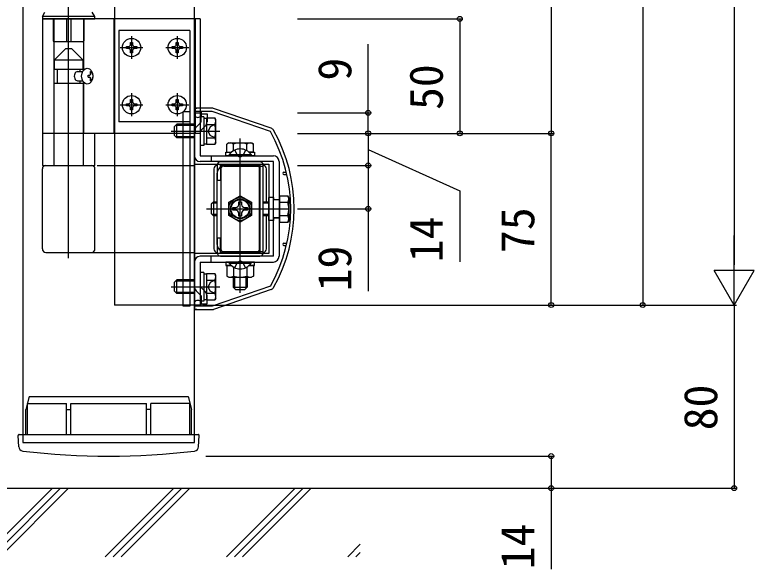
# Model space of a CAD drawing. Units: millimetres, scale not verified. Extents: x -875 to 875, y -1304 to 1298.
# Drawn here: x -622.5 to -299.2, y -175.8 to 66.4 of the extents above; entities that cross this region are included whole.
import ezdxf
from ezdxf.enums import TextEntityAlignment as Align

# ---------------------------------------------------------------- set-up
doc = ezdxf.new("R2010")
doc.units = ezdxf.units.MM
doc.header["$LTSCALE"] = 6
for name, color, linetype in [('0-5_YKK_12', 2, 'Continuous'), ('0-6_YKK_13', 4, 'Continuous'), ('0-8_YKK_D', 6, 'Continuous'), ('0-A_YSS_K', 3, 'Continuous')]:
    doc.layers.add(name, color=color, linetype=linetype)
doc.styles.add('ＭＳ ゴシック', font='')
doc.styles.get('ＭＳ ゴシック').set_extended_font_data('MS Gothic')

msp = doc.modelspace()

# ---------------------------------------------------------------- linework, layer by layer
at = {"layer": '0-5_YKK_12'}
for p, q in [((-619, 187.1), (-619, -120.4)), ((-579, 187.1), (-579, -60.4)), ((-544, -120.4), (-544, 84.1)), ((-544, -60.4), (-579, -60.4)), ((-619, -120.4), (-544, -120.4))]:
    msp.add_line(p, q, dxfattribs=at)
at = {"layer": '0-6_YKK_13'}
for p, q in [((-599, -39.9), (-599, 70.1)), ((-610.5, 65.6), (-609.345, 67.6)), ((-610.5, 65.6), (-610.5, 64.6)), ((-587.5, 65.6), (-610.5, 65.6)), ((-587.5, 65.6), (-588.655, 67.6)), ((-610.5, 64.6), (-610.5, 14.6)), ((-579, 64.6), (-610.5, 64.6)), ((-605.7, 64.6), (-605.7, 55.1)), ((-605.5, 64.6), (-605.5, 14.6)), ((-600, 64.6), (-600, 54.6)), ((-598, 64.6), (-598, 54.6)), ((-592.5, 64.6), (-592.5, 42.232)), ((-592.3, 64.6), (-592.3, 55.1)), ((-579.3, 64.6), (-579.3, 14.6)), ((-546, 59.6), (-577, 59.6)), ((-577, 59.6), (-577, 19.6)), ((-546, 59.6), (-546, 19.6)), ((-571.5, 57.1), (-571.5, 47.1)), ((-551.5, 57.1), (-551.5, 47.1)), ((-592.8, 54.6), (-605.2, 54.6)), ((-576.5, 52.1), (-566.5, 52.1)), ((-556.5, 52.1), (-546.5, 52.1)), ((-605.35, 46.6), (-600.35, 51.6)), ((-597.65, 51.6), (-600.35, 51.6)), ((-592.65, 46.6), (-597.65, 51.6)), ((-572.85, 51.65), (-573.75, 51.65)), ((-552.85, 51.65), (-553.75, 51.65)), ((-604, 42.6), (-604, 36.6)), ((-594, 41.6), (-594, 42.6)), ((-595.111, 41.6), (-592.899, 41.6)), ((-590.522, 40.02), (-589.928, 40.02)), ((-590.522, 39.18), (-589.928, 39.18)), ((-589.502, 41.7), (-588.908, 41.7)), ((-595.111, 37.6), (-592.899, 37.6)), ((-594, 36.6), (-594, 37.6)), ((-592.5, 36.968), (-592.5, 14.6)), ((-589.502, 37.5), (-588.908, 37.5)), ((-571.5, 32.1), (-571.5, 22.1)), ((-551.5, 32.1), (-551.5, 22.1)), ((-576.5, 27.1), (-566.5, 27.1)), ((-572.85, 26.65), (-573.75, 26.65)), ((-556.5, 27.1), (-546.5, 27.1)), ((-552.85, 26.65), (-553.75, 26.65)), ((-544, 25.6), (-543, 25.6)), ((-536.251, 24.1), (-544, 24.1)), ((-544, 4.8), (-544, 23.6)), ((-544, 23.6), (-541.5, 23.6)), ((-541.5, 23.6), (-541.5, 4.8)), ((-541, 24.1), (-541, 22.277)), ((-538.5, 23.1), (-538.5, 19.6)), ((-510.8, 15.366), (-536.251, 24.1)), ((-510.491, 16.846), (-535.683, 25.491)), ((-546, 19.6), (-577, 19.6)), ((-541.5, 21.85), (-541.5, 9.35)), ((-539.9, 21.85), (-541.5, 21.85)), ((-539.9, 21.85), (-539.9, 9.35)), ((-539.9, 21.175), (-538.7, 21.175)), ((-538.7, 21.374), (-535.147, 21.374)), ((-534.7, 20.6), (-535.147, 21.374)), ((-534.7, 10.6), (-534.7, 20.6)), ((-544, 18.06), (-552.24, 18.06)), ((-551.7, 12.6), (-551.7, 18.6)), ((-541.5, 15.564), (-539.232, 17.832)), ((-538.7, 18.487), (-535.147, 18.487)), ((-610.5, 14.6), (-610.5, 0.6)), ((-554.2, 15.6), (-532.948, 15.6)), ((-544, 13.14), (-552.24, 13.14)), ((-539.9, 10.025), (-538.7, 10.025)), ((-538.7, 12.713), (-535.147, 12.713)), ((-534.7, 10.6), (-535.147, 9.826)), ((-529, 10.4), (-529.774, 9.953)), ((-529.774, 6.4), (-529.774, 9.953)), ((-529, 10.4), (-519, 10.4)), ((-526.887, 7.027), (-526.887, 9.953)), ((-524, -55.1), (-524, 12.4)), ((-521.113, 7.027), (-521.113, 9.953)), ((-519, 10.4), (-518.226, 9.953)), ((-518.226, 6.4), (-518.226, 9.953)), ((-539.9, 9.35), (-541.5, 9.35)), ((-541.5, 4.8), (-509.5, 4.8)), ((-536.62, 4.8), (-536.62, 2.3)), ((-528.75, 5.309), (-528.75, 4.8)), ((-528.75, 4.8), (-519.25, 4.8)), ((-518.226, 6.4), (-520.231, 6.4)), ((-586.5, 0.6), (-544, 0.6)), ((-544, 1.1), (-511.5, 1.1)), ((-509.5, 2.3), (-541.5, 2.3)), ((-534.1, 0.7), (-534.1, -5.8)), ((-515.4, 2.2), (-532.6, 2.2)), ((-532.6, 0.7), (-515.4, 0.7)), ((-532.6, -0.202), (-532.6, 0.7)), ((-515.4, 0.6), (-532.6, 0.6)), ((-531.1, 0.2), (-513.9, 0.2)), ((-515.4, 0.7), (-515.4, 0.2)), ((-513.9, -37.5), (-513.9, 0.7)), ((-509.5, -39.1), (-509.5, 2.3)), ((-507, 2.3), (-507, -39.1)), ((-610.5, -35.9), (-610.5, -0.9)), ((-587.5, -35.9), (-587.5, -0.9)), ((-535.5, -0.9), (-535.5, -15.4)), ((-534.1, -34), (-534.1, -2.8)), ((-532.6, -0.202), (-532.6, -5.8)), ((-532.5, -0.9), (-532.5, -35.9)), ((-515.5, -35.9), (-515.5, -0.9)), ((-512.5, -15.4), (-512.5, -0.9)), ((-504.9, -2.4), (-503.795, -2.4)), ((-534.1, -5.8), (-532.6, -5.8)), ((-504.9, -3.4), (-503.563, -3.4)), ((-529, -15.513), (-524, -12.626)), ((-524, -12.626), (-519, -15.513)), ((-502.7, -13.4), (-503.147, -12.626)), ((-534.1, -15.94), (-536.24, -15.94)), ((-535.7, -15.4), (-535.7, -21.4)), ((-529, -21.287), (-529, -15.513)), ((-524.6, -15.25), (-523.4, -15.25)), ((-524.6, -16.487), (-524.6, -15.25)), ((-523.4, -15.25), (-523.4, -16.487)), ((-511.5, -15.4), (-513.9, -15.4)), ((-511.5, -15.94), (-513.9, -15.94)), ((-511.5, -23.4), (-511.5, -13.4)), ((-509.5, -13.4), (-511.5, -13.4)), ((-509.5, -13.4), (-509.5, -14.5)), ((-507, -14.4), (-509.5, -14.4)), ((-506.7, -22.3), (-506.7, -14.5)), ((-506.7, -15.513), (-503.147, -15.513)), ((-502.7, -13.4), (-502.7, -23.4)), ((-538.7, -18.4), (-502.7, -18.4)), ((-527.15, -19), (-527.15, -17.8)), ((-527.15, -17.8), (-525.912, -17.8)), ((-525.912, -19), (-527.15, -19)), ((-522.087, -17.8), (-520.85, -17.8)), ((-520.85, -19), (-522.087, -19)), ((-520.85, -17.8), (-520.85, -19)), ((-534.1, -20.86), (-536.24, -20.86)), ((-535.5, -21.4), (-535.5, -35.9)), ((-524.6, -21.55), (-524.6, -20.312)), ((-523.4, -21.55), (-524.6, -21.55)), ((-523.4, -20.312), (-523.4, -21.55)), ((-511.5, -20.86), (-513.9, -20.86)), ((-511.5, -21.4), (-513.9, -21.4)), ((-512.5, -35.9), (-512.5, -21.4)), ((-509.5, -22.3), (-509.5, -23.4)), ((-507, -22.4), (-509.5, -22.4)), ((-506.7, -21.287), (-503.147, -21.287)), ((-509.5, -23.4), (-511.5, -23.4)), ((-506.7, -24.174), (-503.147, -24.174)), ((-502.7, -23.4), (-503.147, -24.174)), ((-534.1, -31), (-532.6, -31)), ((-534.1, -31), (-534.1, -37.5)), ((-504.9, -33.4), (-503.563, -33.4)), ((-504.9, -34.4), (-503.795, -34.4)), ((-609, -37.4), (-586.5, -37.4)), ((-586.5, -37.4), (-544, -37.4)), ((-532.6, -37.4), (-515.4, -37.4)), ((-532.6, -37.5), (-515.4, -37.5)), ((-531.1, -37), (-513.9, -37)), ((-509.5, -39.1), (-541.5, -39.1)), ((-541.5, -41.6), (-541.5, -60.4)), ((-541.5, -41.6), (-509.5, -41.6)), ((-536.62, -41.6), (-536.62, -39.1)), ((-532.6, -39), (-515.4, -39)), ((-528.75, -42.109), (-528.75, -41.6)), ((-528.75, -41.6), (-519.25, -41.6)), ((-526.887, -43.827), (-526.887, -47.753)), ((-521.113, -43.827), (-521.113, -47.753)), ((-518.226, -43.2), (-520.231, -43.2)), ((-541.5, -46.15), (-541.5, -58.65)), ((-539.9, -46.15), (-541.5, -46.15)), ((-539.9, -46.15), (-539.9, -58.65)), ((-539.9, -46.825), (-538.7, -46.825)), ((-538.7, -46.626), (-535.147, -46.626)), ((-534.7, -47.4), (-535.147, -46.626)), ((-534.7, -57.4), (-534.7, -47.4)), ((-526.46, -48.2), (-526.46, -53.14)), ((-521.54, -48.2), (-521.54, -53.14)), ((-544, -49.94), (-552.24, -49.94)), ((-551.7, -55.4), (-551.7, -49.4)), ((-538.7, -49.513), (-535.147, -49.513)), ((-554.2, -52.4), (-532.948, -52.4)), ((-544, -54.86), (-552.24, -54.86)), ((-541.5, -52.364), (-539.232, -54.632)), ((-510.8, -52.166), (-536.251, -60.9)), ((-510.491, -53.646), (-535.683, -62.291)), ((-527, -52.6), (-521, -52.6)), ((-539.9, -57.975), (-538.7, -57.975)), ((-538.7, -55.287), (-535.147, -55.287)), ((-538.5, -59.9), (-538.5, -56.4)), ((-534.7, -57.4), (-535.147, -58.174)), ((-536.251, -60.9), (-544, -60.9)), ((-539.9, -58.65), (-541.5, -58.65)), ((-541, -60.9), (-541, -59.077)), ((-544, -62.4), (-536.335, -62.4)), ((-543, -62.4), (-544, -62.4)), ((-616.2, -100.4), (-617.7, -106.025)), ((-617, -103.4), (-600, -103.4)), ((-617, -116.9), (-617, -103.4)), ((-616.2, -100.4), (-546.8, -100.4)), ((-600, -116.9), (-600, -103.4)), ((-598, -103.4), (-565, -103.4)), ((-598, -116.9), (-598, -103.4)), ((-565, -116.9), (-565, -103.4)), ((-546, -103.4), (-563, -103.4)), ((-563, -116.9), (-563, -103.4)), ((-546.8, -100.4), (-545.3, -106.025)), ((-546, -116.9), (-546, -103.4)), ((-617.7, -116.9), (-617.7, -106.025)), ((-600, -106.025), (-598, -106.025)), ((-563, -106.025), (-565, -106.025)), ((-545.3, -116.9), (-545.3, -106.025)), ((-620.843, -122.304), (-621.099, -117.426)), ((-620.599, -116.9), (-542.401, -116.9)), ((-542.157, -122.304), (-541.901, -117.426))]:
    msp.add_line(p, q, dxfattribs=at)
for points in [[(-610.5, 64.6), (-587.5, 64.6), (-587.5, 65.6)], [(-541.5, 64.6), (-544, 64.6), (-579, 64.6)], [(-543.7, 64.6), (-543.7, 25.6), (-543.7, 14.6)], [(-541.5, 64.6), (-541.5, 25.6), (-541.5, 14.6)], [(-573.75, 51.65), (-573.75, 52.55), (-572.85, 52.55)], [(-571.95, 53.45), (-571.95, 54.35), (-571.05, 54.35), (-571.05, 53.45)], [(-570.15, 52.55), (-569.25, 52.55), (-569.25, 51.65), (-570.15, 51.65)], [(-553.75, 51.65), (-553.75, 52.55), (-552.85, 52.55)], [(-551.95, 53.45), (-551.95, 54.35), (-551.05, 54.35), (-551.05, 53.45)], [(-550.15, 52.55), (-549.25, 52.55), (-549.25, 51.65), (-550.15, 51.65)], [(-571.05, 50.75), (-571.05, 49.85), (-571.95, 49.85), (-571.95, 50.75)], [(-551.05, 50.75), (-551.05, 49.85), (-551.95, 49.85), (-551.95, 50.75)], [(-589.928, 40.02), (-589.812, 40.036), (-589.703, 40.084), (-589.603, 40.162), (-589.518, 40.266), (-589.452, 40.393), (-589.407, 40.539), (-589.386, 40.696), (-589.389, 40.86)], [(-589.389, 38.34), (-589.386, 38.504), (-589.407, 38.661), (-589.452, 38.807), (-589.518, 38.934), (-589.603, 39.038), (-589.703, 39.116), (-589.812, 39.164), (-589.928, 39.18)], [(-588.42, 39.087), (-588.481, 39.038), (-588.576, 38.934), (-588.658, 38.807), (-588.722, 38.661), (-588.769, 38.504), (-588.796, 38.34)], [(-588.795, 40.86), (-588.769, 40.696), (-588.722, 40.539), (-588.658, 40.393), (-588.576, 40.266), (-588.481, 40.162), (-588.42, 40.113)], [(-605.35, 0.6), (-605.35, 36.6), (-592.65, 36.6), (-592.65, 0.6)], [(-571.95, 28.45), (-571.95, 29.35), (-571.05, 29.35), (-571.05, 28.45)], [(-551.95, 28.45), (-551.95, 29.35), (-551.05, 29.35), (-551.05, 28.45)], [(-573.75, 26.65), (-573.75, 27.55), (-572.85, 27.55)], [(-570.15, 27.55), (-569.25, 27.55), (-569.25, 26.65), (-570.15, 26.65)], [(-553.75, 26.65), (-553.75, 27.55), (-552.85, 27.55)], [(-550.15, 27.55), (-549.25, 27.55), (-549.25, 26.65), (-550.15, 26.65)], [(-571.05, 25.75), (-571.05, 24.85), (-571.95, 24.85), (-571.95, 25.75)], [(-551.05, 25.75), (-551.05, 24.85), (-551.95, 24.85), (-551.95, 25.75)], [(-536.335, 25.6), (-544, 25.6), (-544, -62.4)], [(-541, 19.6), (-541, 23.1), (-538.5, 23.1)], [(-543.268, 17.332), (-541.5, 19.1), (-541, 19.6)], [(-538.7, 21.374), (-538.7, 9.826), (-535.147, 9.826)], [(-544, 18.6), (-551.7, 18.6), (-552.7, 17.6)], [(-544, 12.6), (-551.7, 12.6), (-552.7, 13.6), (-552.7, 17.6)], [(-534.7, 18.649), (-537.055, 17.5), (-538.066, 15.6)], [(-610.5, 0.6), (-587.5, 0.6), (-587.5, 14.6)], [(-541.5, 14.6), (-579, 14.6), (-610.5, 14.6)], [(-534.7, 12.551), (-537.055, 13.7), (-538.066, 15.6)], [(-526.35, 7.3), (-525.145, 4.83), (-524, 4.221)], [(-521.65, 7.3), (-522.855, 4.83), (-524, 4.221)], [(-530.25, 4.8), (-530.25, 6.4), (-527.769, 6.4)], [(-520.231, 6.4), (-517.75, 6.4), (-517.75, 4.8), (-530.25, 4.8)], [(-528.75, 5.309), (-519.25, 5.309), (-519.25, 4.8)], [(-511.5, 1.1), (-511.5, -37.9), (-544, -37.9)], [(-515.4, 0.2), (-515.4, -37), (-515.4, -37.5)], [(-506.7, -24.174), (-506.7, -12.626), (-503.147, -12.626)], [(-534.1, -15.4), (-535.7, -15.4), (-536.7, -16.4), (-536.7, -20.4)], [(-519, -15.513), (-519, -21.287), (-524, -24.174), (-529, -21.287)], [(-506.7, -14.5), (-507, -14.5), (-509.5, -14.5)], [(-534.1, -21.4), (-535.7, -21.4), (-536.7, -20.4)], [(-506.7, -22.3), (-507, -22.3), (-509.5, -22.3)], [(-532.6, -37.5), (-532.6, -36.598), (-532.6, -31)], [(-541.5, -60.4), (-544, -60.4), (-544, -41.6)], [(-530.25, -41.6), (-530.25, -43.2), (-527.769, -43.2)], [(-520.231, -43.2), (-517.75, -43.2), (-517.75, -41.6), (-530.25, -41.6)], [(-528.75, -42.109), (-519.25, -42.109), (-519.25, -41.6)], [(-526.35, -44.1), (-525.145, -41.63), (-524, -41.021)], [(-521.65, -44.1), (-522.855, -41.63), (-524, -41.021)], [(-527.769, -43.2), (-529.774, -43.2), (-529.774, -47.753), (-529, -48.2), (-519, -48.2)], [(-518.226, -43.2), (-518.226, -47.753), (-519, -48.2)], [(-538.7, -46.626), (-538.7, -58.174), (-535.147, -58.174)], [(-527, -48.2), (-527, -52.6), (-526, -53.6), (-522, -53.6)], [(-521, -48.2), (-521, -52.6), (-522, -53.6)], [(-544, -49.4), (-551.7, -49.4), (-552.7, -50.4)], [(-544, -55.4), (-551.7, -55.4), (-552.7, -54.4), (-552.7, -50.4)], [(-534.7, -49.351), (-537.055, -50.5), (-538.066, -52.4)], [(-543.268, -54.132), (-541.5, -55.9), (-541, -56.4)], [(-534.7, -55.449), (-537.055, -54.3), (-538.066, -52.4)], [(-541, -56.4), (-541, -59.9), (-538.5, -59.9)]]:
    msp.add_lwpolyline(points, dxfattribs=at)
for points in [[(-592.65, 42.6), (-592.65, 46.6), (-605.35, 46.6), (-605.35, 42.6)], [(-548.9, 24.1), (-546, 24.1), (-546, -60.9), (-548.9, -60.9)]]:
    msp.add_lwpolyline(points, close=True, dxfattribs=at)
for centre, radius in [((-571.5, 52.1), 4), ((-551.5, 52.1), 4), ((-571.5, 27.1), 4), ((-551.5, 27.1), 4), ((-524, -18.4), 5), ((-524, -18.4), 4.3), ((-524, -18.4), 4)]:
    msp.add_circle(centre, radius, dxfattribs=at)
for centre, radius, start, end in [((-605.2, 55.1), 0.5, 180, 270), ((-592.8, 55.1), 0.5, 270, 0), ((-572.85, 53.45), 0.9, 270, 0), ((-570.15, 53.45), 0.9, 180, 270), ((-552.85, 53.45), 0.9, 270, 0), ((-550.15, 53.45), 0.9, 180, 270), ((-572.85, 50.75), 0.9, 0, 90), ((-570.15, 50.75), 0.9, 90, 180), ((-552.85, 50.75), 0.9, 0, 90), ((-550.15, 50.75), 0.9, 90, 180), ((-572.85, 28.45), 0.9, 270, 0), ((-572.85, 25.75), 0.9, 0, 90), ((-570.15, 28.45), 0.9, 180, 270), ((-570.15, 25.75), 0.9, 90, 180), ((-552.85, 28.45), 0.9, 270, 0), ((-552.85, 25.75), 0.9, 0, 90), ((-550.15, 28.45), 0.9, 180, 270), ((-550.15, 25.75), 0.9, 90, 180), ((-536.335, 23.6), 2, 70.98912, 90), ((-542.5, 23.6), 2, 221.40962, 318.59038), ((-541, 19.6), 2.5, 315, 0), ((-537.256, 19.93), 2.556, 325.61575, 34.38425), ((-541.5, 15.564), 2.5, 135, 180), ((-544.253, 15.6), 9.553, 342.41205, 17.58795), ((-511.142, 14.955), 2, 29.37405, 70.98912), ((-570.4, -18.4), 68.5, 330.46678, 29.53322), ((-570.4, -18.4), 70, 330.62595, 29.37405), ((-537.256, 11.27), 2.556, 325.61575, 34.38425), ((-528.33, 7.844), 2.556, 55.61575, 124.38425), ((-524, 0.847), 9.553, 72.41205, 107.58795), ((-519.67, 7.844), 2.556, 55.61575, 124.38425), ((-524, 2.026), 5.774, 34.65097, 145.34903), ((-541.5, 4.8), 2.5, 180, 270), ((-509.5, 2.3), 2.5, 0, 90), ((-609, -0.9), 1.5, 90, 180), ((-589, -0.9), 1.5, 0, 90), ((-534, -0.9), 1.5, 93.82255, 180), ((-532.6, 0.7), 1.5, 90, 180), ((-531.1, -2.8), 3, 90, 180), ((-531, -0.9), 1.5, 90, 180), ((-517, -0.9), 1.5, 0, 90), ((-515.4, 0.7), 1.5, 0, 90), ((-514, -0.9), 1.5, 0, 86.17745), ((-504.9, -2.9), 0.5, 90, 270), ((-505.256, -14.07), 2.556, 325.61575, 34.38425), ((-512.253, -18.4), 9.553, 342.41205, 17.58795), ((-525.912, -16.487), 1.312, 270, 0), ((-525.912, -20.312), 1.312, 0, 90), ((-522.087, -16.487), 1.312, 180, 270), ((-522.087, -20.312), 1.312, 90, 180), ((-505.256, -22.73), 2.556, 325.61575, 34.38425), ((-531.1, -34), 3, 180, 270), ((-504.9, -33.9), 0.5, 90, 270), ((-609, -35.9), 1.5, 180, 270), ((-589, -35.9), 1.5, 270, 0), ((-534, -35.9), 1.5, 180, 266.17745), ((-532.6, -37.5), 1.5, 180, 270), ((-531, -35.9), 1.5, 180, 270), ((-517, -35.9), 1.5, 270, 0), ((-515.4, -37.5), 1.5, 270, 0), ((-514, -35.9), 1.5, 273.82255, 0), ((-541.5, -41.6), 2.5, 90, 180), ((-509.5, -39.1), 2.5, 270, 0), ((-524, -38.826), 5.774, 214.65097, 325.34903), ((-537.256, -48.07), 2.556, 325.61575, 34.38425), ((-528.33, -45.644), 2.556, 235.61575, 304.38425), ((-524, -38.647), 9.553, 252.41205, 287.58795), ((-519.67, -45.644), 2.556, 235.61575, 304.38425), ((-544.253, -52.4), 9.553, 342.41205, 17.58795), ((-541.5, -52.364), 2.5, 180, 225), ((-541, -56.4), 2.5, 0, 45), ((-511.142, -51.755), 2, 289.01088, 330.62595), ((-537.256, -56.73), 2.556, 325.61575, 34.38425), ((-542.5, -60.4), 2, 41.40962, 138.59038), ((-536.335, -60.4), 2, 270, 289.01088), ((-620.599, -117.4), 0.5, 90, 183), ((-542.401, -117.4), 0.5, 357, 90), ((-618.846, -122.199), 2, 183, 263.25565), ((-544.154, -122.199), 2, 276.74435, 357), ((-581.5, 193.6), 320, 263.25565, 276.74435)]:
    msp.add_arc(centre, radius, start, end, dxfattribs=at)
msp.add_ellipse((-590.868, 39.6), major_axis=(0, -3.5), ratio=0.707107, dxfattribs=at)
for centre, major_axis, start_param, end_param in [((-595.111, 39.6), (0, 2), 0, 3.1415927), ((-596.879, 39.6), (0, -9), 1.5241127, 1.6174799), ((-595.691, 39.6), (0, -9), 1.7112577, 1.8063006), ((-595.097, 39.6), (0, -9), 1.7112577, 1.8063006), ((-595.691, 39.6), (0, -9), 1.3352921, 1.4303349), ((-595.097, 39.6), (0, -9), 1.3352921, 1.4303349)]:
    msp.add_ellipse(centre, major_axis=major_axis, ratio=0.707107, start_param=start_param, end_param=end_param, dxfattribs=at)
at = {"layer": '0-8_YKK_D'}
for p, q in [((-308, 822.1), (-308, -42.9)), ((-388, 714.6), (-388, 14.6)), ((-348, 519.6), (-348, -60.4)), ((-499, 64.6), (-427, 64.6)), ((-428, 64.6), (-428, 14.6)), ((-499, 23.6), (-467, 23.6)), ((-499, 14.6), (-387, 14.6)), ((-499, 14.6), (-427, 14.6)), ((-499, 14.6), (-387, 14.6)), ((-499, 14.6), (-467, 14.6)), ((-499, 14.6), (-467, 14.6)), ((-468, 14.6), (-468, 0.6)), ((-388, -60.4), (-388, 14.6)), ((-499, 0.6), (-467, 0.6)), ((-499, 0.6), (-467, 0.6)), ((-499, -18.4), (-467, -18.4)), ((-308, -60.4), (-308, -30.089)), ((-308, -60.4), (-316.75, -45.245)), ((-299.25, -45.245), (-316.75, -45.245)), ((-308, -60.4), (-299.25, -45.245)), ((-540.5, -60.4), (-307, -60.4)), ((-540.5, -60.4), (-347, -60.4)), ((-539, -60.4), (-307, -60.4)), ((-499, -60.4), (-387, -60.4)), ((-308, -60.4), (-308, -140.4)), ((-539, -126.4), (-387, -126.4)), ((-539, -140.4), (-387, -140.4)), ((-499.4, -140.4), (-307, -140.4))]:
    msp.add_line(p, q, dxfattribs=at)
for points in [[(-468, 14.6), (-468, 23.6), (-468, 53.615)], [(-468, 7.6), (-428, -10.482), (-428, -41.595)], [(-468, 0.6), (-468, -18.4), (-468, -54.349)], [(-388, -126.4), (-388, -140.4), (-388, -175.814)]]:
    msp.add_lwpolyline(points, dxfattribs=at)
for centre in [(-428, 64.6), (-468, 23.6), (-468, 14.6), (-468, 14.6), (-428, 14.6), (-388, 14.6), (-388, 14.6), (-468, 0.6), (-468, 0.6), (-468, -18.4), (-388, -60.4), (-348, -60.4), (-388, -126.4), (-388, -140.4), (-308, -140.4)]:
    msp.add_circle(centre, 1.075, dxfattribs=at)
at = {"layer": '0-A_YSS_K'}
for p, q in [((-691.5, -140.4), (-471.5, -140.4)), ((-636.074, -170.4), (-606.074, -140.4)), ((-632.538, -170.4), (-602.538, -140.4)), ((-629.003, -170.4), (-599.003, -140.4)), ((-583.041, -170.4), (-553.041, -140.4)), ((-579.505, -170.4), (-549.505, -140.4)), ((-575.969, -170.4), (-545.969, -140.4)), ((-530.008, -170.4), (-500.008, -140.4)), ((-526.472, -170.4), (-496.472, -140.4)), ((-522.936, -170.4), (-492.936, -140.4)), ((-476.975, -170.4), (-471.5, -164.925)), ((-473.439, -170.4), (-471.5, -168.461))]:
    msp.add_line(p, q, dxfattribs=at)

# ---------------------------------------------------------------- texts
at = {"layer": '0-8_YKK_D', "style": 'ＭＳ ゴシック'}
for s, p in [('9', (-471, 37.661)), ('50', (-431, 24.827)), ('75', (-391, -37.673)), ('14', (-431, -41.663)), ('19', (-471, -54.417)), ('80', (-311, -115.116)), ('14', (-391, -175.882))]:
    msp.add_text(s, height=14.66, rotation=90, dxfattribs=at).set_placement(p, align=Align.BOTTOM_LEFT)

doc.saveas('drawing.dxf')
